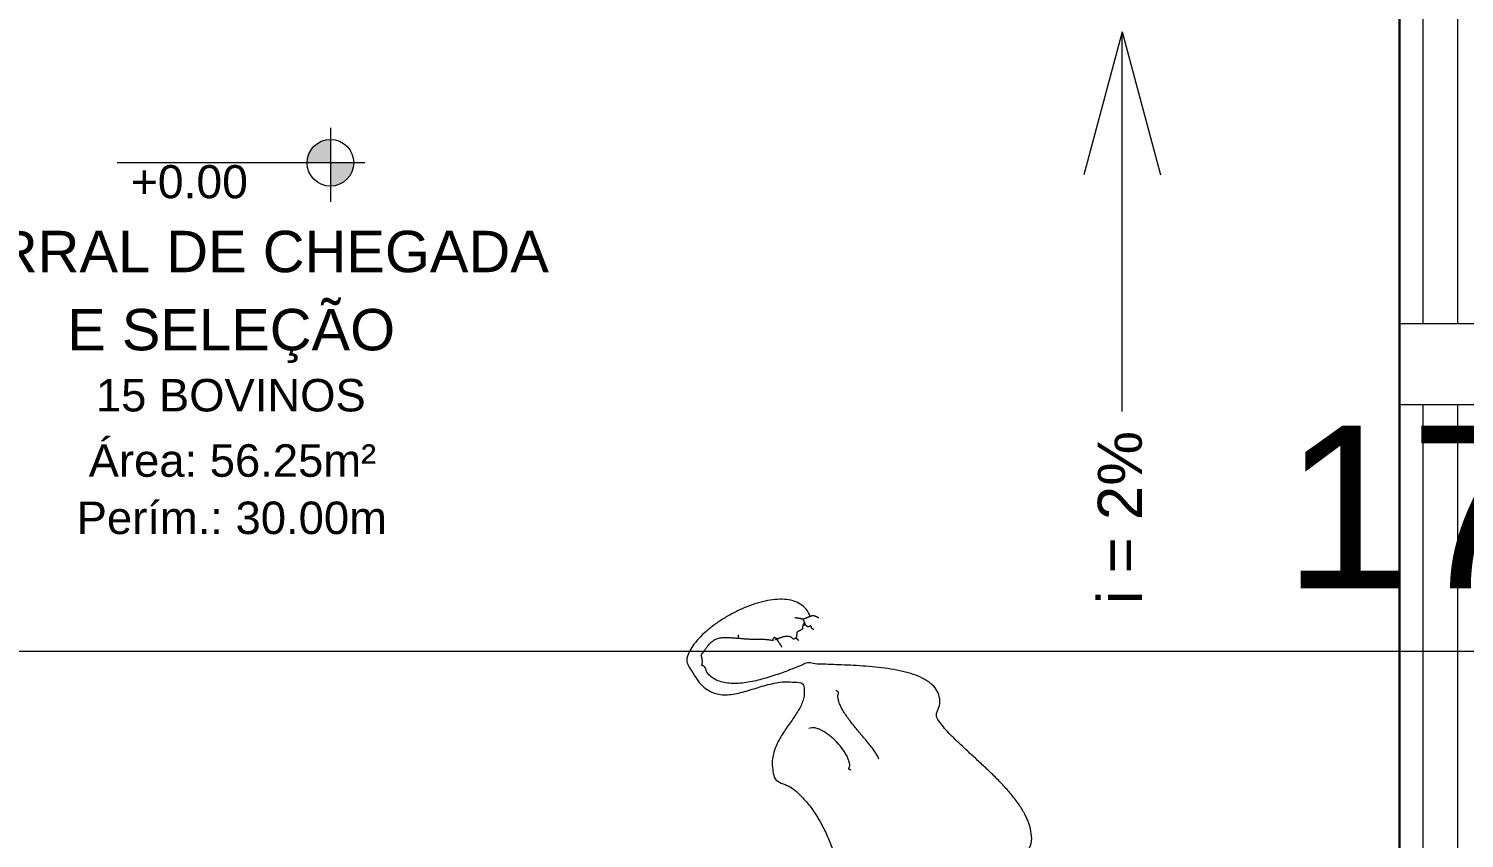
# Model space of a CAD drawing. Header units: metres. Extents: x 5 to 242, y -3 to 162.
# Drawn here: x 21.017 to 25.436, y 112.105 to 114.597 of the extents above; entities that cross this region are included whole.
import ezdxf

# ---------------------------------------------------------------- set-up
doc = ezdxf.new("R2010")
doc.units = ezdxf.units.M
doc.layers.add('1053_ARQ_BASE_MATADOURO_2_dwg', color=7, linetype='Continuous', lineweight=5, true_color=0x767676)
doc.layers.add('1053_ARQ_BASE_MATADOURO_dwg', color=7, linetype='Continuous', lineweight=5, true_color=0x767676)
doc.layers.add('A-COTAS', color=7, linetype='Continuous', lineweight=9)
doc.layers.add('A-PISO', color=7, linetype='Continuous', lineweight=5)
doc.styles.add('Arial', font='arial.ttf', dxfattribs={"height": 0.5})
doc.styles.add('Arial_1', font='arial.ttf', dxfattribs={"height": 0.102})
doc.styles.add('Arial_2', font='arial.ttf', dxfattribs={"height": 0.1275})
doc.styles.add('Arial_3', font='arial.ttf', dxfattribs={"height": 0.1})
doc.styles.add('Arial_4', font='arial.ttf', dxfattribs={"height": 0.136})

# ---------------------------------------------------------------- blocks, each defined once
blk = doc.blocks.new('1053_ARQ_BASE_MATADOURO_dwg_arq geral tgov-4039641-CURRAL BOVINO')
at = {"layer": 'A-COTAS', "color": 253, "true_color": 0xaaaaaa}
blk.add_line((-10.9167, 29.4947), (5.2571, 29.4947), dxfattribs=at)
at = {"layer": 'A-COTAS', "insert": (-3.5504, 30.1887), "char_height": 0.5, "width": 2.093205, "attachment_point": 2, "line_spacing_factor": 0.941778, "style": 'Arial'}
blk.add_mtext('17,75', dxfattribs=at)
blk = doc.blocks.new('1053_ARQ_BASE_MATADOURO_dwg-3625622-CURRAL BOVINO')
blk.add_blockref('1053_ARQ_BASE_MATADOURO_dwg_arq geral tgov-4039641-CURRAL BOVINO', (130.2098, 83.186))
blk = doc.blocks.new('1053_ARQ_BASE_MATADOURO_2_dwg-3637054-CURRAL BOVINO')
at = {"layer": 'A-PISO', "true_color": 0xe2e2e2}
h = blk.add_hatch(color=254, dxfattribs=at)
h.paths.add_polyline_path([(122.8521, 80.9983), (122.8521, 81.0701), (122.8335, 81.0677), (122.8161, 81.0605), (122.8012, 81.0491), (122.7898, 81.0342), (122.7826, 81.0169), (122.7802, 80.9983), (122.8335, 80.9983)])
h.paths.add_polyline_path([(122.8521, 80.9264), (122.868, 80.9282), (122.8832, 80.9335), (122.8969, 80.9421), (122.9082, 80.9535), (122.9168, 80.9671), (122.9221, 80.9823), (122.9239, 80.9983), (122.8521, 80.9983), (122.8521, 80.9282)])
at = {"layer": 'A-PISO', "color": 253, "true_color": 0xaaaaaa}
for p, q in [((126.2151, 84.1282), (126.2151, 80.5032)), ((126.3211, 84.1282), (126.3211, 80.5032)), ((122.8521, 81.1057), (122.8521, 80.8786)), ((122.9585, 80.9983), (122.1956, 80.9983)), ((126.1431, 76.6282), (126.1431, 80.2532)), ((126.2151, 80.2532), (126.2151, 76.6282)), ((126.3211, 80.2532), (126.3211, 76.6282))]:
    blk.add_line(p, q, dxfattribs=at)
at = {"layer": 'A-PISO', "color": 253, "lineweight": 15, "true_color": 0xaaaaaa}
blk.add_line((125.2889, 81.4017), (125.1709, 80.961), dxfattribs=at)
at = {"layer": 'A-PISO', "color": 253, "lineweight": 30, "true_color": 0xaaaaaa, "flags": 128}
blk.add_lwpolyline([(126.1431, 84.3264), (127.1431, 84.3264), (127.1431, 70.7264), (126.1431, 70.7264)], close=True, dxfattribs=at)
at = {"layer": 'A-PISO', "color": 253, "true_color": 0xaaaaaa, "flags": 128}
for points in [[(126.1431, 80.5032), (126.1431, 84.1282), (119.2931, 84.1282)], [(126.3931, 76.6282), (126.3931, 80.2532), (126.1431, 80.2532), (126.1431, 80.5032), (126.3931, 80.5032), (126.3931, 80.2532)]]:
    blk.add_lwpolyline(points, dxfattribs=at)
at = {"layer": 'A-PISO', "color": 253, "lineweight": 15, "true_color": 0xaaaaaa, "flags": 128}
blk.add_lwpolyline([(125.2889, 80.2329), (125.2889, 81.4017), (125.407, 80.961)], dxfattribs=at)
at = {"layer": 'A-PISO', "color": 253, "true_color": 0xaaaaaa}
blk.add_circle((122.8521, 80.9983), 0.0719, dxfattribs=at)
for points, knots in [([(124.3295, 79.6017), (124.3257, 79.6095), (124.3184, 79.6245), (124.299, 79.6409), (124.2758, 79.6509), (124.2492, 79.6551), (124.2203, 79.6544), (124.1895, 79.6494), (124.1576, 79.6405), (124.1254, 79.6284), (124.0936, 79.6134), (124.063, 79.596), (124.0344, 79.5768), (124.0085, 79.5562), (123.9863, 79.5347), (123.968, 79.5128), (123.9557, 79.491), (123.9435, 79.4621), (123.9656, 79.4336), (123.981, 79.405), (124.0005, 79.3841), (124.0207, 79.3701), (124.042, 79.3623), (124.0639, 79.3597), (124.0863, 79.3611), (124.1092, 79.3655), (124.1325, 79.3718), (124.1563, 79.3792), (124.1805, 79.3868), (124.2052, 79.3936), (124.23, 79.3986), (124.2559, 79.4016), (124.2796, 79.3987), (124.3086, 79.3998), (124.3107, 79.3767), (124.3113, 79.3605), (124.3075, 79.3438), (124.3009, 79.3275), (124.2921, 79.3113), (124.2816, 79.295), (124.2701, 79.2784), (124.2582, 79.2615), (124.2464, 79.2442), (124.2354, 79.2263), (124.2257, 79.2078), (124.2181, 79.1884), (124.2131, 79.1682), (124.2112, 79.1466), (124.2143, 79.1248), (124.2198, 79.0911), (124.266, 79.0834), (124.2982, 79.0516), (124.3287, 79.0195), (124.3529, 78.9827), (124.3738, 78.9433), (124.3919, 78.9016), (124.4087, 78.8583), (124.4253, 78.8139), (124.4426, 78.7692), (124.462, 78.7247), (124.4846, 78.681), (124.5115, 78.639), (124.5436, 78.5988), (124.5839, 78.5631), (124.6255, 78.5248), (124.6782, 78.5202), (124.6867, 78.4953), (124.69, 78.4885), (124.6933, 78.482), (124.697, 78.4758), (124.7009, 78.4699), (124.7051, 78.4643), (124.7095, 78.4591), (124.7143, 78.4541), (124.7193, 78.4494), (124.7247, 78.445), (124.7304, 78.4409), (124.7364, 78.437), (124.7428, 78.4334), (124.7496, 78.4301), (124.7567, 78.427), (124.7616, 78.4252), (124.7641, 78.4243)], [0, 0, 0, 0, 0.025699, 0.049728, 0.07429, 0.10075, 0.129617, 0.160848, 0.194061, 0.228689, 0.264061, 0.299459, 0.334136, 0.367371, 0.398482, 0.426901, 0.452272, 0.474673, 0.514601, 0.547499, 0.57497, 0.598786, 0.62075, 0.642358, 0.664566, 0.687782, 0.71202, 0.737049, 0.762543, 0.788164, 0.813673, 0.839001, 0.86438, 0.890422, 0.90764, 0.924078, 0.940734, 0.958191, 0.97666, 0.996106, 1.016342, 1.037112, 1.05814, 1.079183, 1.100079, 1.120793, 1.141489, 1.162566, 1.184704, 1.208798, 1.256755, 1.301685, 1.345355, 1.389026, 1.433445, 1.478912, 1.525429, 1.572822, 1.62087, 1.669398, 1.71839, 1.768076, 1.819015, 1.87216, 1.928838, 1.990677, 1.998433, 2.005974, 2.013321, 2.020506, 2.027557, 2.034511, 2.041399, 2.048262, 2.055135, 2.062058, 2.069072, 2.076212, 2.083517, 2.091025, 2.098768, 2.106779, 2.106779, 2.106779, 2.106779]), ([(124.3078, 79.5932), (124.3072, 79.5933), (124.3061, 79.5935), (124.3044, 79.5938), (124.3028, 79.5941), (124.3011, 79.5944), (124.2995, 79.5947), (124.2978, 79.595), (124.2962, 79.5952), (124.2945, 79.5955), (124.2928, 79.5958), (124.2912, 79.5961), (124.2895, 79.5964), (124.2879, 79.5967), (124.2862, 79.597), (124.2846, 79.5973), (124.2829, 79.5976), (124.2818, 79.5978), (124.2812, 79.5979)], [0, 0, 0, 0, 0.00168214, 0.00336428, 0.00504643, 0.00673062, 0.00841276, 0.0100949, 0.01177705, 0.0134646, 0.01514674, 0.01682888, 0.01851102, 0.02019522, 0.02187736, 0.0235595, 0.02524164, 0.0269292, 0.0269292, 0.0269292, 0.0269292]), ([(124.3112, 79.5845), (124.311, 79.5843), (124.3108, 79.5838), (124.3104, 79.583), (124.3101, 79.5823), (124.3097, 79.5815), (124.3094, 79.5808), (124.309, 79.58), (124.3087, 79.5793), (124.3083, 79.5785), (124.308, 79.5778), (124.3077, 79.577), (124.3074, 79.5763), (124.3071, 79.5755), (124.3068, 79.5747), (124.3065, 79.574), (124.3062, 79.5732), (124.306, 79.5727), (124.3059, 79.5724)], [0, 0, 0, 0, 0.00083803, 0.00167131, 0.00250058, 0.00332608, 0.00414853, 0.00496722, 0.00578676, 0.00660349, 0.00742021, 0.00823975, 0.00905845, 0.00988089, 0.01070639, 0.01153567, 0.01236894, 0.01320697, 0.01320697, 0.01320697, 0.01320697]), ([(124.3295, 79.6017), (124.329, 79.6015), (124.3281, 79.6011), (124.3267, 79.6006), (124.3253, 79.6001), (124.324, 79.5995), (124.3226, 79.599), (124.3212, 79.5985), (124.3199, 79.5979), (124.3185, 79.5974), (124.3172, 79.5969), (124.3158, 79.5963), (124.3145, 79.5958), (124.3131, 79.5953), (124.3118, 79.5948), (124.3104, 79.5943), (124.3091, 79.5937), (124.3082, 79.5934), (124.3078, 79.5932)], [0, 0, 0, 0, 0.00149625, 0.00298463, 0.00446644, 0.005943, 0.00741169, 0.00887644, 0.01033594, 0.01179281, 0.01324313, 0.01469081, 0.01613456, 0.01757831, 0.01901681, 0.02045794, 0.02189513, 0.02333625, 0.02333625, 0.02333625, 0.02333625]), ([(124.3112, 79.5845), (124.3111, 79.5847), (124.3109, 79.5851), (124.3107, 79.5857), (124.3105, 79.5862), (124.3103, 79.5868), (124.31, 79.5873), (124.3098, 79.5879), (124.3096, 79.5884), (124.3094, 79.589), (124.3092, 79.5895), (124.309, 79.59), (124.3088, 79.5906), (124.3086, 79.5911), (124.3084, 79.5916), (124.3082, 79.5922), (124.308, 79.5927), (124.3078, 79.593), (124.3078, 79.5932)], [0, 0, 0, 0, 0.0006195, 0.001233749, 0.001840124, 0.002442562, 0.003035812, 0.003625124, 0.004210499, 0.004791937, 0.005365499, 0.005939063, 0.006507374, 0.007077, 0.007641374, 0.008207062, 0.008770126, 0.009334499, 0.009334499, 0.009334499, 0.009334499]), ([(124.3145, 79.5758), (124.3145, 79.576), (124.3143, 79.5764), (124.3141, 79.577), (124.3139, 79.5775), (124.3137, 79.5781), (124.3134, 79.5786), (124.3132, 79.5792), (124.313, 79.5797), (124.3128, 79.5803), (124.3126, 79.5808), (124.3124, 79.5813), (124.3122, 79.5819), (124.312, 79.5824), (124.3118, 79.5829), (124.3116, 79.5835), (124.3114, 79.584), (124.3112, 79.5843), (124.3112, 79.5845)], [0, 0, 0, 0, 0.0006195, 0.001233749, 0.001840124, 0.002442562, 0.003035812, 0.003625124, 0.004210499, 0.004791938, 0.005365499, 0.005939061, 0.006507374, 0.007076999, 0.007641374, 0.008207062, 0.008770124, 0.009334499, 0.009334499, 0.009334499, 0.009334499]), ([(124.356, 79.597), (124.3554, 79.5973), (124.3541, 79.5979), (124.3523, 79.5987), (124.3505, 79.5996), (124.3489, 79.6003), (124.3474, 79.6011), (124.3459, 79.6017), (124.3444, 79.6023), (124.3429, 79.6028), (124.3414, 79.6031), (124.3399, 79.6034), (124.3384, 79.6035), (124.3368, 79.6035), (124.3351, 79.6033), (124.3333, 79.6029), (124.3314, 79.6024), (124.3302, 79.6019), (124.3295, 79.6017)], [0, 0, 0, 0, 0.00214026, 0.00415857, 0.0060632, 0.00786836, 0.00958192, 0.01122185, 0.01279754, 0.01433272, 0.01583711, 0.01734321, 0.01887301, 0.02046357, 0.02214113, 0.02394277, 0.02590018, 0.02804716, 0.02804716, 0.02804716, 0.02804716]), ([(124.108, 79.5449), (124.1079, 79.5447), (124.1079, 79.5443), (124.1078, 79.5436), (124.1077, 79.543), (124.1076, 79.5423), (124.1075, 79.5417), (124.1074, 79.5411), (124.1074, 79.5404), (124.1073, 79.5398), (124.1072, 79.5392), (124.1072, 79.5386), (124.1071, 79.5379), (124.107, 79.5373), (124.107, 79.5367), (124.1069, 79.536), (124.1069, 79.5354), (124.1069, 79.535), (124.1069, 79.5348)], [0, 0, 0, 0, 0.00064327, 0.00128654, 0.00192918, 0.00257246, 0.00321383, 0.00385458, 0.00449346, 0.00512825, 0.00576284, 0.00639683, 0.00702842, 0.00765765, 0.00828398, 0.00890746, 0.0095276, 0.01014252, 0.01014252, 0.01014252, 0.01014252]), ([(124.2858, 79.5349), (124.2856, 79.5348), (124.2852, 79.5347), (124.2846, 79.5344), (124.2841, 79.5342), (124.2835, 79.534), (124.283, 79.5338), (124.2824, 79.5336), (124.2819, 79.5334), (124.2813, 79.5331), (124.2808, 79.5329), (124.2803, 79.5327), (124.2797, 79.5325), (124.2792, 79.5323), (124.2787, 79.5321), (124.2781, 79.5319), (124.2776, 79.5317), (124.2761, 79.531), (124.2751, 79.5347), (124.2724, 79.5363), (124.2698, 79.5381), (124.2668, 79.5393), (124.2638, 79.54), (124.2606, 79.5404), (124.2573, 79.5404), (124.254, 79.5402), (124.2506, 79.5396), (124.2471, 79.5389), (124.2437, 79.538), (124.2403, 79.5369), (124.237, 79.5358), (124.2337, 79.5346), (124.2305, 79.5334), (124.2285, 79.5325), (124.2275, 79.5321)], [0, 0, 0, 0, 0.0006195, 0.00123375, 0.00184012, 0.00244256, 0.00303581, 0.00362512, 0.0042105, 0.00479194, 0.0053655, 0.00593906, 0.00650738, 0.007077, 0.00764138, 0.00820706, 0.00877012, 0.0093345, 0.01284917, 0.01613899, 0.01929714, 0.02240964, 0.02553667, 0.02872698, 0.03199974, 0.03536451, 0.03880992, 0.04232234, 0.04587615, 0.04944634, 0.05299456, 0.05648787, 0.05988732, 0.06315676, 0.06315676, 0.06315676, 0.06315676]), ([(124.3059, 79.5724), (124.3058, 79.5722), (124.3058, 79.5718), (124.3057, 79.5711), (124.3056, 79.5705), (124.3056, 79.5699), (124.3055, 79.5693), (124.3054, 79.5686), (124.3054, 79.568), (124.3054, 79.5674), (124.3053, 79.5668), (124.3053, 79.5662), (124.3052, 79.5655), (124.3052, 79.5649), (124.3052, 79.5643), (124.3052, 79.5637), (124.3051, 79.5631), (124.3052, 79.5622), (124.3039, 79.562), (124.303, 79.5613), (124.3019, 79.5608), (124.3009, 79.5603), (124.2998, 79.5597), (124.2987, 79.5592), (124.2977, 79.5586), (124.2967, 79.5581), (124.2956, 79.5575), (124.2946, 79.5569), (124.2936, 79.5564), (124.2925, 79.5558), (124.2915, 79.5552), (124.2905, 79.5547), (124.2896, 79.554), (124.2883, 79.5536), (124.2884, 79.5523), (124.2881, 79.5512), (124.2879, 79.55), (124.2877, 79.5489), (124.2875, 79.5477), (124.2874, 79.5466), (124.2872, 79.5454), (124.287, 79.5443), (124.2868, 79.5431), (124.2867, 79.5419), (124.2865, 79.5408), (124.2864, 79.5396), (124.2862, 79.5384), (124.2861, 79.5373), (124.2859, 79.5361), (124.2858, 79.5353), (124.2858, 79.5349)], [0, 0, 0, 0, 0.00064138, 0.00127964, 0.00191545, 0.00254823, 0.00317805, 0.00380553, 0.00443071, 0.00505121, 0.00567245, 0.00629314, 0.00691219, 0.00753069, 0.00814757, 0.00876445, 0.00938027, 0.00999356, 0.01118542, 0.0123799, 0.01357191, 0.01476377, 0.01595244, 0.01714096, 0.01832616, 0.01951005, 0.02068706, 0.0218618, 0.023032, 0.02420011, 0.02536021, 0.02651586, 0.02766622, 0.0288107, 0.02998827, 0.03116196, 0.03233379, 0.03350247, 0.03467096, 0.03583745, 0.03700537, 0.03817359, 0.03934249, 0.04051482, 0.04168918, 0.04286762, 0.04405044, 0.04523851, 0.04643111, 0.04762896, 0.04762896, 0.04762896, 0.04762896]), ([(124.3145, 79.5758), (124.3144, 79.5757), (124.314, 79.5756), (124.3134, 79.5754), (124.3128, 79.5751), (124.3123, 79.5749), (124.3117, 79.5747), (124.3112, 79.5745), (124.3106, 79.5743), (124.3101, 79.5741), (124.3095, 79.5739), (124.309, 79.5737), (124.3085, 79.5734), (124.308, 79.5732), (124.3074, 79.573), (124.3069, 79.5728), (124.3064, 79.5726), (124.306, 79.5725), (124.3059, 79.5724)], [0, 0, 0, 0, 0.000619501, 0.001233751, 0.001840125, 0.002442562, 0.003035813, 0.003625125, 0.0042105, 0.004791938, 0.0053655, 0.005939063, 0.006507375, 0.007077, 0.007641375, 0.008207063, 0.008770126, 0.0093345, 0.0093345, 0.0093345, 0.0093345]), ([(124.3403, 79.5612), (124.3399, 79.5613), (124.3393, 79.5616), (124.3383, 79.562), (124.3375, 79.5624), (124.3368, 79.5628), (124.3361, 79.5632), (124.3356, 79.5636), (124.335, 79.5641), (124.3346, 79.5646), (124.3341, 79.5652), (124.3337, 79.5658), (124.3333, 79.5666), (124.3329, 79.5675), (124.3324, 79.5685), (124.332, 79.5697), (124.3313, 79.5708), (124.3313, 79.5729), (124.3303, 79.5723), (124.3297, 79.5721), (124.3291, 79.5719), (124.3286, 79.5716), (124.328, 79.5714), (124.3275, 79.5712), (124.3269, 79.571), (124.3264, 79.5708), (124.3259, 79.5706), (124.3253, 79.5704), (124.3248, 79.5702), (124.3243, 79.5699), (124.3237, 79.5697), (124.3232, 79.5695), (124.3227, 79.5694), (124.3221, 79.569), (124.3217, 79.5696), (124.3212, 79.5699), (124.3207, 79.5704), (124.3202, 79.5708), (124.3197, 79.5712), (124.3192, 79.5716), (124.3187, 79.572), (124.3182, 79.5724), (124.3178, 79.5728), (124.3173, 79.5733), (124.3168, 79.5737), (124.3164, 79.5741), (124.3159, 79.5745), (124.3154, 79.575), (124.315, 79.5754), (124.3147, 79.5757), (124.3145, 79.5758)], [0, 0, 0, 0, 0.00116195, 0.00219033, 0.00310128, 0.00392015, 0.00466254, 0.00535935, 0.00603265, 0.0067134, 0.00742446, 0.00820211, 0.00906542, 0.01004318, 0.01115435, 0.01242373, 0.01386882, 0.01551469, 0.01613419, 0.01674844, 0.01735482, 0.01795725, 0.0185505, 0.01913982, 0.01972519, 0.02030663, 0.02088019, 0.02145375, 0.02202207, 0.02259169, 0.02315607, 0.02372175, 0.02428482, 0.02484919, 0.02548902, 0.02613229, 0.02677493, 0.0274182, 0.02805958, 0.02870033, 0.02933921, 0.02997747, 0.03060857, 0.03124256, 0.03187415, 0.03250338, 0.03312971, 0.03375319, 0.03437333, 0.03499183, 0.03499183, 0.03499183, 0.03499183]), ([(125.4517, 78.5983), (125.453, 78.6015), (125.4551, 78.6069), (125.4558, 78.6148), (125.4516, 78.6198), (125.4448, 78.6203), (125.4368, 78.6185), (125.4269, 78.6146), (125.4157, 78.6087), (125.4034, 78.601), (125.3905, 78.5917), (125.3773, 78.5811), (125.3643, 78.5693), (125.3519, 78.5565), (125.3403, 78.5432), (125.3306, 78.529), (125.321, 78.5161), (125.3187, 78.4982), (125.3023, 78.4968), (125.2895, 78.4953), (125.2761, 78.4972), (125.2633, 78.5011), (125.2508, 78.5069), (125.2386, 78.5144), (125.2267, 78.5231), (125.215, 78.5328), (125.2037, 78.5432), (125.1927, 78.5541), (125.1821, 78.565), (125.1717, 78.5757), (125.1618, 78.586), (125.152, 78.5953), (125.1435, 78.604), (125.125, 78.6139), (125.1427, 78.6421), (125.1412, 78.6683), (125.141, 78.6922), (125.137, 78.7122), (125.1306, 78.7293), (125.1219, 78.7438), (125.1115, 78.7563), (125.0997, 78.7674), (125.087, 78.7776), (125.0737, 78.7876), (125.06, 78.798), (125.0465, 78.8093), (125.0334, 78.8221), (125.0207, 78.837), (125.0106, 78.8546), (124.9953, 78.8768), (125.0128, 78.9031), (125.0101, 78.9334), (125.0037, 78.9634), (124.9904, 78.993), (124.9724, 79.0224), (124.9503, 79.0514), (124.9252, 79.08), (124.8981, 79.108), (124.8697, 79.1353), (124.8411, 79.1617), (124.8133, 79.1872), (124.787, 79.2115), (124.7636, 79.2344), (124.743, 79.2559), (124.7286, 79.2757), (124.7109, 79.2991), (124.7303, 79.3251), (124.7277, 79.3539), (124.7181, 79.3781), (124.6996, 79.3972), (124.6753, 79.4122), (124.646, 79.424), (124.6129, 79.4332), (124.5768, 79.44), (124.539, 79.445), (124.5006, 79.4485), (124.4628, 79.4508), (124.4267, 79.4524), (124.3935, 79.4534), (124.3643, 79.4551), (124.3405, 79.4549), (124.3207, 79.4615), (124.3045, 79.4518), (124.2868, 79.4457), (124.2671, 79.4375), (124.2456, 79.4294), (124.2227, 79.4213), (124.1989, 79.4136), (124.1745, 79.4067), (124.1501, 79.4011), (124.126, 79.397), (124.1026, 79.395), (124.0803, 79.3954), (124.0595, 79.3986), (124.0404, 79.4049), (124.0243, 79.4158), (124.0085, 79.4286), (124.0076, 79.4461), (124.0008, 79.449), (124.0004, 79.4492), (124, 79.4493), (123.9996, 79.4495), (123.9993, 79.4496), (123.9989, 79.4498), (123.9985, 79.4499), (123.9981, 79.4501), (123.9977, 79.4502), (123.9974, 79.4503), (123.997, 79.4505), (123.9967, 79.4506), (123.9963, 79.4508), (123.996, 79.4509), (123.9956, 79.451), (123.9948, 79.4513), (123.9962, 79.4528), (123.9962, 79.4542), (123.9967, 79.456), (123.9969, 79.4578), (123.997, 79.4597), (123.9971, 79.4617), (123.997, 79.4637), (123.9969, 79.4658), (123.9967, 79.4678), (123.9965, 79.4698), (123.9962, 79.4718), (123.9958, 79.4738), (123.9954, 79.4757), (123.9949, 79.4774), (123.9944, 79.4791), (123.9922, 79.4839), (124.001, 79.4905), (124.0053, 79.4997), (124.0112, 79.5075), (124.0164, 79.5143), (124.0217, 79.52), (124.027, 79.5248), (124.0325, 79.5287), (124.0383, 79.5318), (124.0445, 79.534), (124.0511, 79.5356), (124.0583, 79.5365), (124.0663, 79.5369), (124.075, 79.5369), (124.0847, 79.5365), (124.0954, 79.5357), (124.1029, 79.5351), (124.1069, 79.5348)], [0, 0, 0, 0, 0.010571, 0.017391, 0.022385, 0.028342, 0.036587, 0.047233, 0.060042, 0.074659, 0.090698, 0.107753, 0.125424, 0.143316, 0.161054, 0.178295, 0.194748, 0.21021, 0.224137, 0.237373, 0.250457, 0.263771, 0.277541, 0.291838, 0.306638, 0.321832, 0.337274, 0.352767, 0.368104, 0.383062, 0.397417, 0.410943, 0.423437, 0.434721, 0.46711, 0.494451, 0.517657, 0.537695, 0.55555, 0.572131, 0.588182, 0.6042, 0.620474, 0.637125, 0.654211, 0.671801, 0.690047, 0.709226, 0.729793, 0.752353, 0.782482, 0.8118, 0.842065, 0.874258, 0.908691, 0.945222, 0.983418, 1.02268, 1.062299, 1.101512, 1.139512, 1.175493, 1.208652, 1.238246, 1.263653, 1.284556, 1.317568, 1.344515, 1.369067, 1.39451, 1.422718, 1.454239, 1.488817, 1.525777, 1.564219, 1.60313, 1.641415, 1.677951, 1.711577, 1.741137, 1.765473, 1.783491, 1.799781, 1.81892, 1.840364, 1.863581, 1.88804, 1.913229, 1.938654, 1.96385, 1.988389, 2.01192, 2.034187, 2.055107, 2.074846, 2.093951, 2.113399, 2.134528, 2.134965, 2.135398, 2.135826, 2.13625, 2.136667, 2.13708, 2.137486, 2.137889, 2.138282, 2.138674, 2.139058, 2.139438, 2.139811, 2.140179, 2.140539, 2.140898, 2.142452, 2.144111, 2.145868, 2.147714, 2.149633, 2.151615, 2.153639, 2.155694, 2.157757, 2.159812, 2.16184, 2.163826, 2.165749, 2.167591, 2.169333, 2.170961, 2.182965, 2.193684, 2.203252, 2.211814, 2.219538, 2.226609, 2.233243, 2.239673, 2.246143, 2.252884, 2.260107, 2.267989, 2.276689, 2.286336, 2.297054, 2.308948, 2.308948, 2.308948, 2.308948]), ([(124.2144, 79.5271), (124.2121, 79.5275), (124.2075, 79.5284), (124.2005, 79.5294), (124.1936, 79.5301), (124.1867, 79.5306), (124.1799, 79.5309), (124.1731, 79.531), (124.1664, 79.5311), (124.1597, 79.5311), (124.153, 79.5311), (124.1463, 79.5311), (124.1397, 79.5313), (124.1331, 79.5315), (124.1265, 79.5319), (124.1199, 79.5326), (124.1134, 79.5335), (124.109, 79.5344), (124.1069, 79.5348)], [0, 0, 0, 0, 0.0071171, 0.014136, 0.021075, 0.0279528, 0.0347765, 0.0415599, 0.048304, 0.0550163, 0.0616938, 0.0683465, 0.074972, 0.0815793, 0.0881712, 0.0947661, 0.1013758, 0.1080243, 0.1080243, 0.1080243, 0.1080243]), ([(124.2275, 79.5321), (124.2273, 79.5323), (124.2269, 79.5325), (124.2264, 79.5328), (124.2259, 79.5331), (124.2253, 79.5335), (124.2248, 79.5338), (124.2243, 79.5341), (124.2237, 79.5345), (124.2232, 79.5348), (124.2227, 79.5351), (124.2221, 79.5354), (124.2216, 79.5358), (124.2211, 79.5361), (124.2205, 79.5364), (124.22, 79.5368), (124.2195, 79.5371), (124.2187, 79.5378), (124.2179, 79.5362), (124.2169, 79.5355), (124.2161, 79.5346), (124.2154, 79.5339), (124.2148, 79.5333), (124.2143, 79.5327), (124.214, 79.5321), (124.2137, 79.5316), (124.2135, 79.5311), (124.2134, 79.5307), (124.2134, 79.5302), (124.2135, 79.5296), (124.2137, 79.5291), (124.2139, 79.5285), (124.2141, 79.5278), (124.2143, 79.5273), (124.2144, 79.5271)], [0, 0, 0, 0, 0.00062449, 0.00124898, 0.00187346, 0.00250032, 0.00312481, 0.00374929, 0.00437378, 0.00500064, 0.00562512, 0.00624961, 0.0068741, 0.00750096, 0.00812544, 0.00874993, 0.00937442, 0.01000127, 0.0115267, 0.01286528, 0.01403136, 0.01504146, 0.01591019, 0.01665694, 0.01729952, 0.01786156, 0.01836909, 0.01884967, 0.01933421, 0.01984992, 0.0204202, 0.02105921, 0.02178514, 0.02260545, 0.02260545, 0.02260545, 0.02260545]), ([(124.2222, 79.5301), (124.2222, 79.5301), (124.2222, 79.5301), (124.2222, 79.5301), (124.2223, 79.5301), (124.2224, 79.5302), (124.2225, 79.5302), (124.2227, 79.5303), (124.2229, 79.5304), (124.223, 79.5304), (124.2231, 79.5304)], [0.001000125, 0.001000125, 0.001000125, 0.001000125, 0.001015875, 0.001063125, 0.001141874, 0.001250812, 0.001392562, 0.001563187, 0.001767937, 0.00200025, 0.00200025, 0.00200025, 0.00200025]), ([(124.2231, 79.5304), (124.223, 79.5304), (124.2229, 79.5304), (124.2227, 79.5303), (124.2225, 79.5302), (124.2224, 79.5302), (124.2223, 79.5301), (124.2222, 79.5301), (124.2222, 79.5301), (124.2222, 79.5301), (124.2222, 79.5301)], [0, 0, 0, 0, 0.000232313, 0.000437063, 0.000607688, 0.000749438, 0.000858375, 0.000937125, 0.000984375, 0.001000125, 0.001000125, 0.001000125, 0.001000125]), ([(124.2231, 79.5304), (124.2232, 79.5305), (124.2233, 79.5305), (124.2236, 79.5306), (124.2238, 79.5307), (124.2241, 79.5308), (124.2244, 79.5309), (124.2246, 79.531), (124.2249, 79.5311), (124.2252, 79.5313), (124.2254, 79.5314), (124.2257, 79.5315), (124.226, 79.5316), (124.2263, 79.5317), (124.2266, 79.5318), (124.2269, 79.5319), (124.2272, 79.532), (124.2274, 79.5321), (124.2275, 79.5321)], [0, 0, 0, 0, 0.000255937, 0.000515812, 0.000783562, 0.001057875, 0.00133875, 0.001624875, 0.00191625, 0.002208938, 0.0025095, 0.002811375, 0.003117187, 0.003424312, 0.003735375, 0.004045125, 0.004356188, 0.00466725, 0.00466725, 0.00466725, 0.00466725]), ([(124.2275, 79.5321), (124.2274, 79.5321), (124.2272, 79.532), (124.2269, 79.5319), (124.2266, 79.5318), (124.2263, 79.5317), (124.226, 79.5316), (124.2257, 79.5315), (124.2254, 79.5314), (124.2252, 79.5313), (124.2249, 79.5311), (124.2246, 79.531), (124.2244, 79.5309), (124.2241, 79.5308), (124.2238, 79.5307), (124.2236, 79.5306), (124.2233, 79.5305), (124.2232, 79.5305), (124.2231, 79.5304)], [0, 0, 0, 0, 0.000311062, 0.000622125, 0.000931875, 0.001242937, 0.001550063, 0.001855875, 0.00215775, 0.002458312, 0.002751, 0.003042375, 0.0033285, 0.003609375, 0.003883688, 0.004151438, 0.004411313, 0.00466725, 0.00466725, 0.00466725, 0.00466725]), ([(124.2417, 79.5076), (124.2415, 79.5082), (124.241, 79.5092), (124.2403, 79.5106), (124.2396, 79.512), (124.2387, 79.5133), (124.2379, 79.5146), (124.237, 79.5158), (124.2361, 79.517), (124.2352, 79.5183), (124.2342, 79.5196), (124.2333, 79.521), (124.2323, 79.5225), (124.2313, 79.5241), (124.2303, 79.5258), (124.2293, 79.5277), (124.2284, 79.5299), (124.2278, 79.5314), (124.2275, 79.5321)], [0, 0, 0, 0, 0.00169772, 0.00331404, 0.00486952, 0.00639013, 0.00789061, 0.00939662, 0.0109203, 0.01248356, 0.0140953, 0.01577935, 0.01755012, 0.01942984, 0.02143357, 0.02358884, 0.02591343, 0.02843524, 0.02843524, 0.02843524, 0.02843524]), ([(124.2935, 79.5279), (124.2934, 79.528), (124.293, 79.5283), (124.2925, 79.5288), (124.292, 79.5293), (124.2915, 79.5297), (124.291, 79.5301), (124.2905, 79.5306), (124.29, 79.531), (124.2895, 79.5315), (124.289, 79.5319), (124.2885, 79.5323), (124.2881, 79.5327), (124.2876, 79.5332), (124.2871, 79.5336), (124.2867, 79.534), (124.2862, 79.5344), (124.2859, 79.5347), (124.2858, 79.5349)], [0, 0, 0, 0, 0.00069321, 0.00138173, 0.00206264, 0.00274065, 0.00340868, 0.00407262, 0.00473125, 0.00538577, 0.0060297, 0.00667303, 0.0073093, 0.00794441, 0.00857192, 0.00919778, 0.00981792, 0.01043761, 0.01043761, 0.01043761, 0.01043761]), ([(124.5407, 79.1624), (124.5392, 79.1658), (124.5358, 79.1733), (124.5287, 79.1843), (124.5202, 79.1961), (124.5103, 79.2087), (124.4996, 79.2218), (124.4881, 79.2353), (124.4765, 79.2492), (124.4648, 79.2633), (124.4536, 79.2774), (124.4432, 79.2915), (124.4337, 79.3055), (124.4258, 79.3192), (124.4193, 79.3324), (124.4159, 79.3455), (124.4116, 79.3568), (124.4184, 79.3673), (124.4148, 79.3696), (124.4143, 79.3698), (124.4139, 79.3701), (124.4134, 79.3704), (124.413, 79.3707), (124.4126, 79.371), (124.4121, 79.3713), (124.4117, 79.3716), (124.4112, 79.3719), (124.4108, 79.3722), (124.4104, 79.3725), (124.41, 79.3728), (124.4095, 79.3731), (124.4091, 79.3735), (124.4087, 79.3738), (124.4085, 79.374), (124.4083, 79.3741)], [0, 0, 0, 0, 0.0113432, 0.0244627, 0.0391702, 0.0552099, 0.0722892, 0.0901066, 0.1083461, 0.1266969, 0.1448451, 0.1625035, 0.1793911, 0.1952726, 0.2099632, 0.2233896, 0.2356395, 0.2470831, 0.2476195, 0.248156, 0.2486917, 0.2492281, 0.2497623, 0.2502957, 0.2508269, 0.2513606, 0.2518866, 0.2524119, 0.2529343, 0.2534538, 0.2539698, 0.2544824, 0.2549909, 0.2555007, 0.2555007, 0.2555007, 0.2555007]), ([(124.4544, 79.1287), (124.4543, 79.1287), (124.454, 79.1288), (124.4536, 79.129), (124.4532, 79.1292), (124.4528, 79.1294), (124.4524, 79.1295), (124.452, 79.1297), (124.4516, 79.1299), (124.4512, 79.1301), (124.4508, 79.1302), (124.4505, 79.1304), (124.4501, 79.1306), (124.4497, 79.1307), (124.4494, 79.1309), (124.449, 79.131), (124.4487, 79.1312), (124.4458, 79.1324), (124.4527, 79.1406), (124.4496, 79.1492), (124.4476, 79.1599), (124.4427, 79.1707), (124.4365, 79.1821), (124.4287, 79.1936), (124.4198, 79.2049), (124.41, 79.2158), (124.3994, 79.2261), (124.3883, 79.2355), (124.3771, 79.2437), (124.3658, 79.2504), (124.3547, 79.2554), (124.3441, 79.2585), (124.3339, 79.2595), (124.3278, 79.2578), (124.3248, 79.257)], [0, 0, 0, 0, 0.0004399, 0.0008798, 0.0013179, 0.0017578, 0.0021921, 0.0026246, 0.0030515, 0.0034766, 0.0038905, 0.0043026, 0.0047072, 0.0051044, 0.0054924, 0.005871, 0.0062385, 0.0066005, 0.0150594, 0.0244923, 0.0351755, 0.04711, 0.0601391, 0.0740412, 0.0885442, 0.1033634, 0.1181979, 0.1327614, 0.1467669, 0.1599605, 0.1721269, 0.1831475, 0.1930508, 0.2021493, 0.2021493, 0.2021493, 0.2021493])]:
    blk.add_open_spline(points, degree=3, knots=knots, dxfattribs=at)
at = {"layer": 'A-PISO', "attachment_point": 1, "line_spacing_factor": 0.941778}
for s, insert, char_height, width, style in [('+0.00', (122.2377, 80.9911), 0.102, 0.430791, 'Arial_1'), ('CURRAL DE CHEGADA', (121.5652, 80.7889), 0.1275, 2.336731, 'Arial_2'), ('E SELEÇÃO', (122.0417, 80.5484), 0.1275, 1.206608, 'Arial_2'), ('15 BOVINOS', (122.1302, 80.3328), 0.1, 0.992875, 'Arial_3'), ('Área: 56.25m²', (122.1081, 80.1317), 0.1, 1.057761, 'Arial_3'), ('Perím.: 30.00m', (122.0712, 79.9553), 0.1, 1.141011, 'Arial_3')]:
    blk.add_mtext(s, dxfattribs=dict(at, insert=insert, char_height=char_height, width=width, style=style))
at = {"layer": 'A-PISO', "lineweight": 15, "insert": (125.2141, 79.6396), "char_height": 0.136, "width": 0.636017, "attachment_point": 1, "rotation": 90, "line_spacing_factor": 0.941778, "style": 'Arial_4'}
blk.add_mtext('i = 2%', dxfattribs=at)

msp = doc.modelspace()

# ---------------------------------------------------------------- block references
at = {"layer": '1053_ARQ_BASE_MATADOURO_2_dwg', "color": 253, "true_color": 0xaaaaaa}
msp.add_blockref('1053_ARQ_BASE_MATADOURO_2_dwg-3637054-CURRAL BOVINO', (-100.9065, 33.186), dxfattribs=at)
at = {"layer": '1053_ARQ_BASE_MATADOURO_dwg', "color": 253, "true_color": 0xaaaaaa}
msp.add_blockref('1053_ARQ_BASE_MATADOURO_dwg-3625622-CURRAL BOVINO', (-100.9065, 0), dxfattribs=at)

doc.saveas('drawing.dxf')
